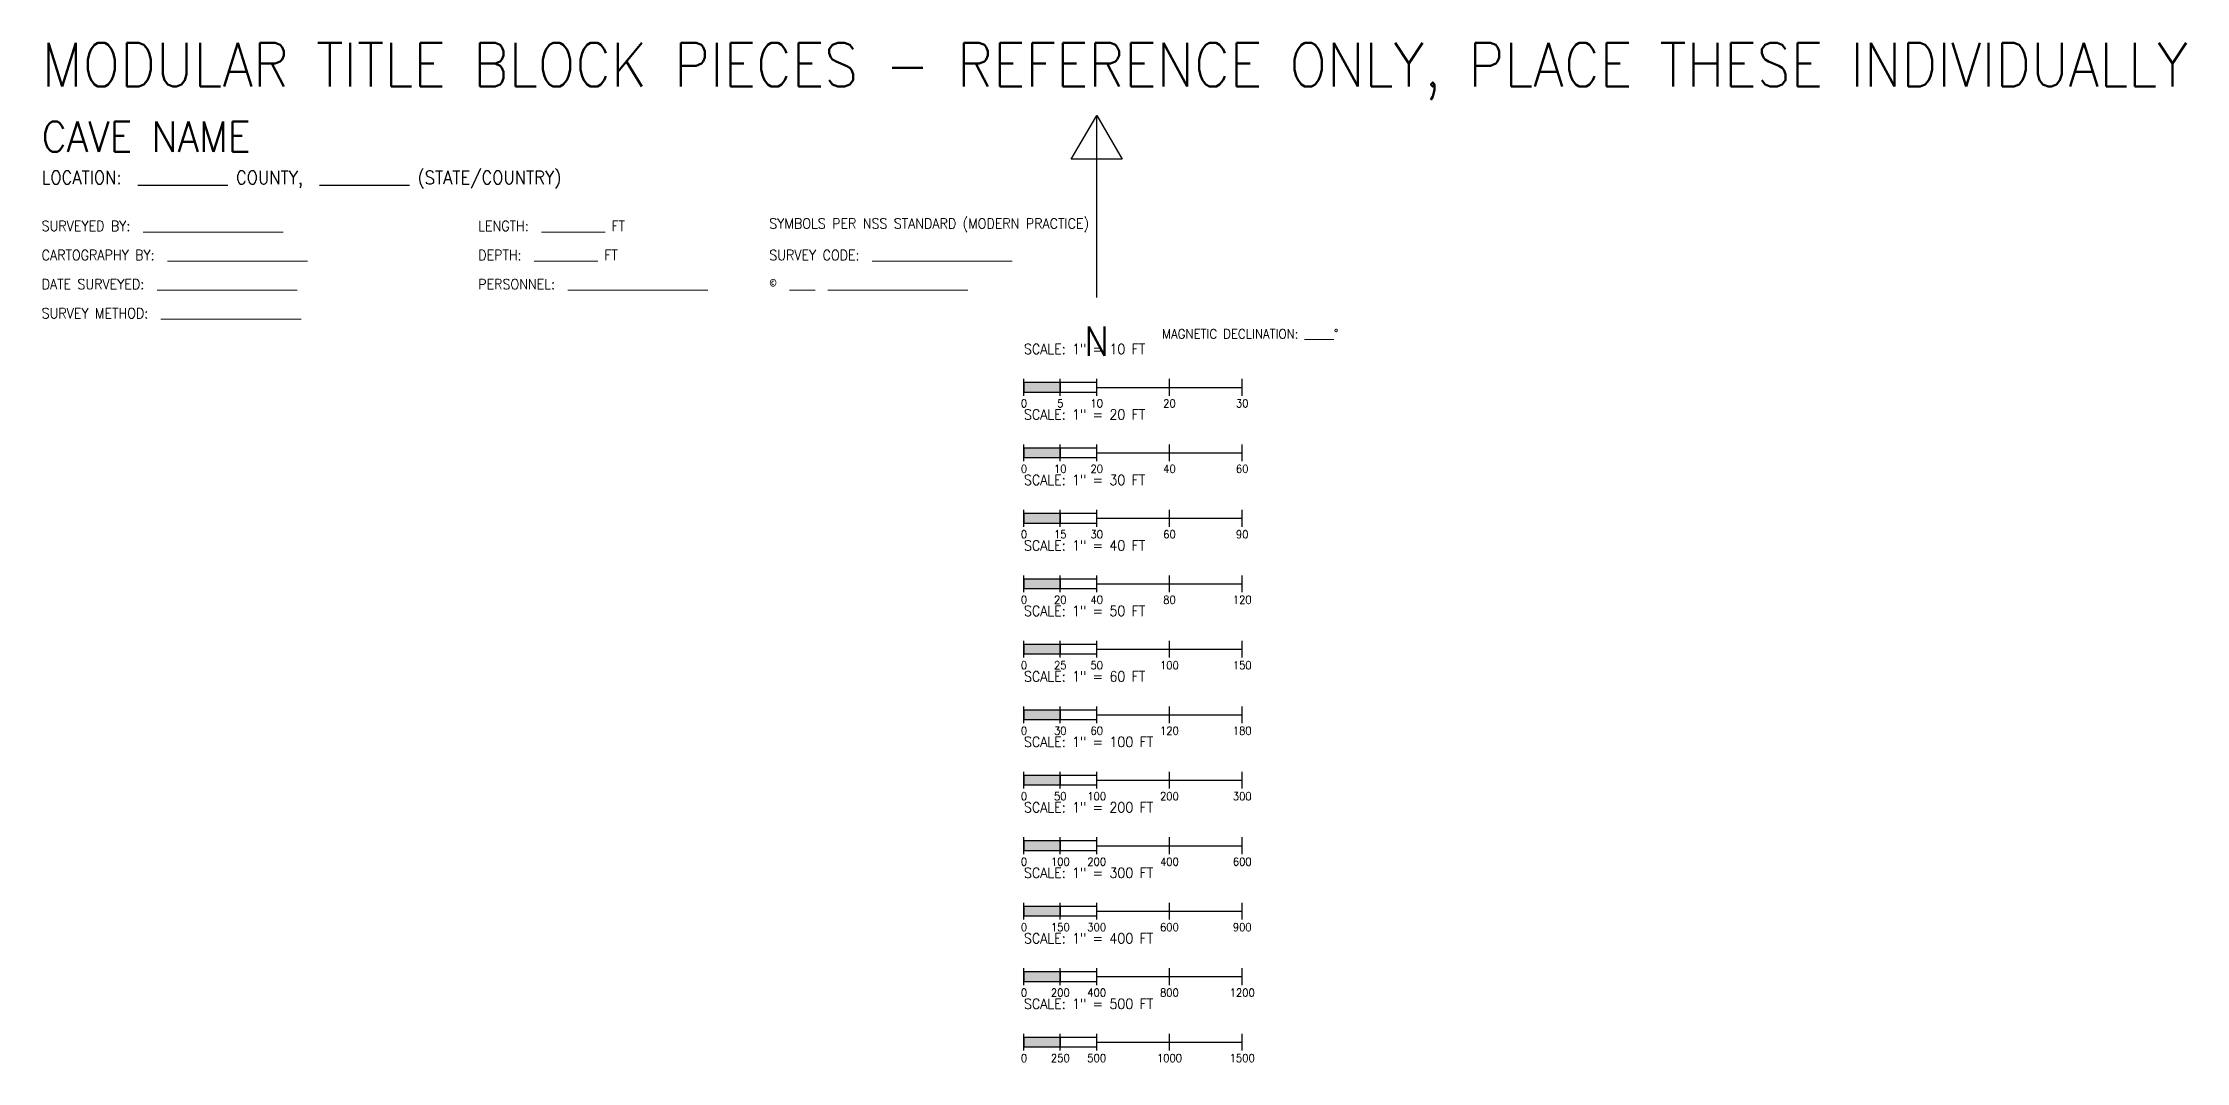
# Model space of a CAD drawing. Header units: feet. Extents: x -0.8 to 56, y -82.5 to 2.6.
# Drawn here: x 0.02 to 29.47, y -82.51 to -68.5 of the extents above; entities that cross this region are included whole.
import ezdxf
from ezdxf.enums import TextEntityAlignment as Align

# ---------------------------------------------------------------- set-up
doc = ezdxf.new("R2010")
doc.units = ezdxf.units.FT
for name, color, linetype, lineweight, true_color in [('LEGEND', 7, 'Continuous', 18, 0xffffff), ('NORTH-ARROW', 7, 'Continuous', 25, 0xffffff), ('SCALE-BAR', 7, 'Continuous', 25, 0xffffff), ('TITLE-BLOCK', 7, 'Continuous', 25, 0xffffff)]:
    doc.layers.add(name, color=color, linetype=linetype, lineweight=lineweight, true_color=true_color)
doc.styles.add('textstyle1', font='')
doc.styles.add('textstyle10', font='')
doc.styles.add('textstyle101', font='')
doc.styles.add('textstyle102', font='')
doc.styles.add('textstyle103', font='')
doc.styles.add('textstyle104', font='')
doc.styles.add('textstyle106', font='')
doc.styles.add('textstyle109', font='')
doc.styles.add('textstyle11', font='')
doc.styles.add('textstyle110', font='')
doc.styles.add('textstyle112', font='')
doc.styles.add('textstyle113', font='')
doc.styles.add('textstyle114', font='')
doc.styles.add('textstyle13', font='')
doc.styles.add('textstyle15', font='')
doc.styles.add('textstyle16', font='')
doc.styles.add('textstyle18', font='')
doc.styles.add('textstyle19', font='')
doc.styles.add('textstyle2', font='')
doc.styles.add('textstyle20', font='')
doc.styles.add('textstyle22', font='')
doc.styles.add('textstyle25', font='')
doc.styles.add('textstyle26', font='')
doc.styles.add('textstyle27', font='')
doc.styles.add('textstyle28', font='')
doc.styles.add('textstyle33', font='')
doc.styles.add('textstyle34', font='')
doc.styles.add('textstyle35', font='')
doc.styles.add('textstyle37', font='')
doc.styles.add('textstyle38', font='')
doc.styles.add('textstyle40', font='')
doc.styles.add('textstyle41', font='')
doc.styles.add('textstyle42', font='')
doc.styles.add('textstyle43', font='')
doc.styles.add('textstyle44', font='')
doc.styles.add('textstyle45', font='')
doc.styles.add('textstyle47', font='')
doc.styles.add('textstyle49', font='')
doc.styles.add('textstyle5', font='')
doc.styles.add('textstyle50', font='')
doc.styles.add('textstyle51', font='')
doc.styles.add('textstyle52', font='')
doc.styles.add('textstyle53', font='')
doc.styles.add('textstyle54', font='')
doc.styles.add('textstyle57', font='')
doc.styles.add('textstyle58', font='')
doc.styles.add('textstyle60', font='')
doc.styles.add('textstyle61', font='')
doc.styles.add('textstyle62', font='')
doc.styles.add('textstyle63', font='')
doc.styles.add('textstyle66', font='')
doc.styles.add('textstyle67', font='')
doc.styles.add('textstyle68', font='')
doc.styles.add('textstyle69', font='')
doc.styles.add('textstyle7', font='')
doc.styles.add('textstyle70', font='')
doc.styles.add('textstyle71', font='')
doc.styles.add('textstyle72', font='')
doc.styles.add('textstyle73', font='')
doc.styles.add('textstyle74', font='')
doc.styles.add('textstyle76', font='')
doc.styles.add('textstyle79', font='')
doc.styles.add('textstyle8', font='')
doc.styles.add('textstyle80', font='')
doc.styles.add('textstyle81', font='')
doc.styles.add('textstyle82', font='')
doc.styles.add('textstyle83', font='')
doc.styles.add('textstyle84', font='')
doc.styles.add('textstyle85', font='')
doc.styles.add('textstyle86', font='')
doc.styles.add('textstyle87', font='')
doc.styles.add('textstyle88', font='')
doc.styles.add('textstyle89', font='')
doc.styles.add('textstyle9', font='')
doc.styles.add('textstyle90', font='')
doc.styles.add('textstyle91', font='')
doc.styles.add('textstyle92', font='')
doc.styles.add('textstyle95', font='')
doc.styles.add('textstyle96', font='')
doc.styles.add('textstyle97', font='')
doc.styles.add('textstyle99', font='')
doc.styles.get('textstyle1').set_extended_font_data('Standard')
doc.styles.get('textstyle10').set_extended_font_data('Standard')
doc.styles.get('textstyle101').set_extended_font_data('Standard')
doc.styles.get('textstyle102').set_extended_font_data('Standard')
doc.styles.get('textstyle103').set_extended_font_data('Standard')
doc.styles.get('textstyle104').set_extended_font_data('Standard')
doc.styles.get('textstyle106').set_extended_font_data('Standard')
doc.styles.get('textstyle109').set_extended_font_data('Standard')
doc.styles.get('textstyle11').set_extended_font_data('Standard')
doc.styles.get('textstyle110').set_extended_font_data('Standard')
doc.styles.get('textstyle112').set_extended_font_data('Standard')
doc.styles.get('textstyle113').set_extended_font_data('Standard')
doc.styles.get('textstyle114').set_extended_font_data('Standard')
doc.styles.get('textstyle13').set_extended_font_data('Standard')
doc.styles.get('textstyle15').set_extended_font_data('Standard')
doc.styles.get('textstyle16').set_extended_font_data('Standard')
doc.styles.get('textstyle18').set_extended_font_data('Standard')
doc.styles.get('textstyle19').set_extended_font_data('Standard')
doc.styles.get('textstyle2').set_extended_font_data('Standard')
doc.styles.get('textstyle20').set_extended_font_data('Standard')
doc.styles.get('textstyle22').set_extended_font_data('Standard')
doc.styles.get('textstyle25').set_extended_font_data('Standard')
doc.styles.get('textstyle26').set_extended_font_data('Standard')
doc.styles.get('textstyle27').set_extended_font_data('Standard')
doc.styles.get('textstyle28').set_extended_font_data('Standard')
doc.styles.get('textstyle33').set_extended_font_data('Standard')
doc.styles.get('textstyle34').set_extended_font_data('Standard')
doc.styles.get('textstyle35').set_extended_font_data('Standard')
doc.styles.get('textstyle37').set_extended_font_data('Standard')
doc.styles.get('textstyle38').set_extended_font_data('Standard')
doc.styles.get('textstyle40').set_extended_font_data('Standard')
doc.styles.get('textstyle41').set_extended_font_data('Standard')
doc.styles.get('textstyle42').set_extended_font_data('Standard')
doc.styles.get('textstyle43').set_extended_font_data('Standard')
doc.styles.get('textstyle44').set_extended_font_data('Standard')
doc.styles.get('textstyle45').set_extended_font_data('Standard')
doc.styles.get('textstyle47').set_extended_font_data('Standard')
doc.styles.get('textstyle49').set_extended_font_data('Standard')
doc.styles.get('textstyle5').set_extended_font_data('Standard')
doc.styles.get('textstyle50').set_extended_font_data('Standard')
doc.styles.get('textstyle51').set_extended_font_data('Standard')
doc.styles.get('textstyle52').set_extended_font_data('Standard')
doc.styles.get('textstyle53').set_extended_font_data('Standard')
doc.styles.get('textstyle54').set_extended_font_data('Standard')
doc.styles.get('textstyle57').set_extended_font_data('Standard')
doc.styles.get('textstyle58').set_extended_font_data('Standard')
doc.styles.get('textstyle60').set_extended_font_data('Standard')
doc.styles.get('textstyle61').set_extended_font_data('Standard')
doc.styles.get('textstyle62').set_extended_font_data('Standard')
doc.styles.get('textstyle63').set_extended_font_data('Standard')
doc.styles.get('textstyle66').set_extended_font_data('Standard')
doc.styles.get('textstyle67').set_extended_font_data('Standard')
doc.styles.get('textstyle68').set_extended_font_data('Standard')
doc.styles.get('textstyle69').set_extended_font_data('Standard')
doc.styles.get('textstyle7').set_extended_font_data('Standard')
doc.styles.get('textstyle70').set_extended_font_data('Standard')
doc.styles.get('textstyle71').set_extended_font_data('Standard')
doc.styles.get('textstyle72').set_extended_font_data('Standard')
doc.styles.get('textstyle73').set_extended_font_data('Standard')
doc.styles.get('textstyle74').set_extended_font_data('Standard')
doc.styles.get('textstyle76').set_extended_font_data('Standard')
doc.styles.get('textstyle79').set_extended_font_data('Standard')
doc.styles.get('textstyle8').set_extended_font_data('Standard')
doc.styles.get('textstyle80').set_extended_font_data('Standard')
doc.styles.get('textstyle81').set_extended_font_data('Standard')
doc.styles.get('textstyle82').set_extended_font_data('Standard')
doc.styles.get('textstyle83').set_extended_font_data('Standard')
doc.styles.get('textstyle84').set_extended_font_data('Standard')
doc.styles.get('textstyle85').set_extended_font_data('Standard')
doc.styles.get('textstyle86').set_extended_font_data('Standard')
doc.styles.get('textstyle87').set_extended_font_data('Standard')
doc.styles.get('textstyle88').set_extended_font_data('Standard')
doc.styles.get('textstyle89').set_extended_font_data('Standard')
doc.styles.get('textstyle9').set_extended_font_data('Standard')
doc.styles.get('textstyle90').set_extended_font_data('Standard')
doc.styles.get('textstyle91').set_extended_font_data('Standard')
doc.styles.get('textstyle92').set_extended_font_data('Standard')
doc.styles.get('textstyle95').set_extended_font_data('Standard')
doc.styles.get('textstyle96').set_extended_font_data('Standard')
doc.styles.get('textstyle97').set_extended_font_data('Standard')
doc.styles.get('textstyle99').set_extended_font_data('Standard')

# ---------------------------------------------------------------- blocks, each defined once
blk = doc.blocks.new('SYM_NORTH_ARROW')
at = {"layer": 'NORTH-ARROW'}
blk.add_lwpolyline([(-0.35, 0.9), (0, 1.5), (0.35, 0.9)], close=True, dxfattribs=at)
blk.add_lwpolyline([(0, -1), (0, 1.5)], dxfattribs=at)
at = {"layer": 'NORTH-ARROW', "style": 'textstyle67'}
blk.add_text('N', height=0.4, dxfattribs=at).set_placement((0, -1.6), align=Align.MIDDLE_CENTER)
blk = doc.blocks.new('TB_NORTH_ARROW_DECL')
at = {"layer": 'NORTH-ARROW'}
blk.add_blockref('SYM_NORTH_ARROW', (0, 0), dxfattribs=at)
at = {"layer": 'NORTH-ARROW', "style": 'textstyle25'}
blk.add_text('MAGNETIC DECLINATION: _____°', height=0.13, dxfattribs=at).set_placement((0.9, -1.5), align=Align.MIDDLE_LEFT)
blk = doc.blocks.new('TB_BAR_SCALE_1IN10FT')
at = {"layer": 'SCALE-BAR', "true_color": 0xffffff}
h = blk.add_hatch(color=7, dxfattribs=at)
edge = h.paths.add_edge_path()
h.paths.add_polyline_path([(0, 0), (0.5, 0), (0.5, 0.13), (0, 0.13)])
at = {"layer": 'SCALE-BAR'}
for p, q in [((0, -0.05), (0, 0.18)), ((0.5, -0.05), (0.5, 0.18)), ((1, -0.05), (1, 0.18)), ((1, 0.065), (3, 0.065)), ((2, -0.05), (2, 0.18)), ((3, -0.05), (3, 0.18))]:
    blk.add_line(p, q, dxfattribs=at)
for points in [[(0, 0), (0.5, 0), (0.5, 0.13), (0, 0.13)], [(0.5, 0), (1, 0), (1, 0.13), (0.5, 0.13)]]:
    blk.add_lwpolyline(points, close=True, dxfattribs=at)
at = {"layer": 'SCALE-BAR', "style": 'textstyle10'}
blk.add_text('SCALE: 1" = 10 FT', height=0.14, dxfattribs=at).set_placement((0, 0.48), align=Align.BOTTOM_LEFT)
at = {"layer": 'SCALE-BAR'}
for s, style, p in [('0', 'textstyle7', (0, -0.1)), ('5', 'textstyle63', (0.5, -0.1)), ('10', 'textstyle101', (1, -0.1)), ('20', 'textstyle81', (2, -0.1)), ('30', 'textstyle62', (3, -0.1))]:
    blk.add_text(s, height=0.11, dxfattribs=dict(at, style=style)).set_placement(p, align=Align.TOP_CENTER)
blk = doc.blocks.new('TB_BAR_SCALE_1IN20FT')
at = {"layer": 'SCALE-BAR', "true_color": 0xffffff}
h = blk.add_hatch(color=7, dxfattribs=at)
edge = h.paths.add_edge_path()
h.paths.add_polyline_path([(0, 0), (0.5, 0), (0.5, 0.13), (0, 0.13)])
at = {"layer": 'SCALE-BAR'}
for p, q in [((0, -0.05), (0, 0.18)), ((0.5, -0.05), (0.5, 0.18)), ((1, -0.05), (1, 0.18)), ((1, 0.065), (3, 0.065)), ((2, -0.05), (2, 0.18)), ((3, -0.05), (3, 0.18))]:
    blk.add_line(p, q, dxfattribs=at)
for points in [[(0, 0), (0.5, 0), (0.5, 0.13), (0, 0.13)], [(0.5, 0), (1, 0), (1, 0.13), (0.5, 0.13)]]:
    blk.add_lwpolyline(points, close=True, dxfattribs=at)
at = {"layer": 'SCALE-BAR', "style": 'textstyle70'}
blk.add_text('SCALE: 1" = 20 FT', height=0.14, dxfattribs=at).set_placement((0, 0.48), align=Align.BOTTOM_LEFT)
at = {"layer": 'SCALE-BAR'}
for s, style, p in [('0', 'textstyle49', (0, -0.1)), ('10', 'textstyle38', (0.5, -0.1)), ('20', 'textstyle33', (1, -0.1)), ('40', 'textstyle43', (2, -0.1)), ('60', 'textstyle50', (3, -0.1))]:
    blk.add_text(s, height=0.11, dxfattribs=dict(at, style=style)).set_placement(p, align=Align.TOP_CENTER)
blk = doc.blocks.new('TB_BAR_SCALE_1IN30FT')
at = {"layer": 'SCALE-BAR', "true_color": 0xffffff}
h = blk.add_hatch(color=7, dxfattribs=at)
edge = h.paths.add_edge_path()
h.paths.add_polyline_path([(0, 0), (0.5, 0), (0.5, 0.13), (0, 0.13)])
at = {"layer": 'SCALE-BAR'}
for p, q in [((0, -0.05), (0, 0.18)), ((0.5, -0.05), (0.5, 0.18)), ((1, -0.05), (1, 0.18)), ((1, 0.065), (3, 0.065)), ((2, -0.05), (2, 0.18)), ((3, -0.05), (3, 0.18))]:
    blk.add_line(p, q, dxfattribs=at)
for points in [[(0, 0), (0.5, 0), (0.5, 0.13), (0, 0.13)], [(0.5, 0), (1, 0), (1, 0.13), (0.5, 0.13)]]:
    blk.add_lwpolyline(points, close=True, dxfattribs=at)
at = {"layer": 'SCALE-BAR', "style": 'textstyle79'}
blk.add_text('SCALE: 1" = 30 FT', height=0.14, dxfattribs=at).set_placement((0, 0.48), align=Align.BOTTOM_LEFT)
at = {"layer": 'SCALE-BAR'}
for s, style, p in [('0', 'textstyle96', (0, -0.1)), ('15', 'textstyle71', (0.5, -0.1)), ('30', 'textstyle41', (1, -0.1)), ('60', 'textstyle22', (2, -0.1)), ('90', 'textstyle11', (3, -0.1))]:
    blk.add_text(s, height=0.11, dxfattribs=dict(at, style=style)).set_placement(p, align=Align.TOP_CENTER)
blk = doc.blocks.new('TB_BAR_SCALE_1IN40FT')
at = {"layer": 'SCALE-BAR', "true_color": 0xffffff}
h = blk.add_hatch(color=7, dxfattribs=at)
edge = h.paths.add_edge_path()
h.paths.add_polyline_path([(0, 0), (0.5, 0), (0.5, 0.13), (0, 0.13)])
at = {"layer": 'SCALE-BAR'}
for p, q in [((0, -0.05), (0, 0.18)), ((0.5, -0.05), (0.5, 0.18)), ((1, -0.05), (1, 0.18)), ((1, 0.065), (3, 0.065)), ((2, -0.05), (2, 0.18)), ((3, -0.05), (3, 0.18))]:
    blk.add_line(p, q, dxfattribs=at)
for points in [[(0, 0), (0.5, 0), (0.5, 0.13), (0, 0.13)], [(0.5, 0), (1, 0), (1, 0.13), (0.5, 0.13)]]:
    blk.add_lwpolyline(points, close=True, dxfattribs=at)
at = {"layer": 'SCALE-BAR', "style": 'textstyle74'}
blk.add_text('SCALE: 1" = 40 FT', height=0.14, dxfattribs=at).set_placement((0, 0.48), align=Align.BOTTOM_LEFT)
at = {"layer": 'SCALE-BAR'}
for s, style, p in [('0', 'textstyle91', (0, -0.1)), ('20', 'textstyle52', (0.5, -0.1)), ('40', 'textstyle84', (1, -0.1)), ('80', 'textstyle114', (2, -0.1)), ('120', 'textstyle54', (3, -0.1))]:
    blk.add_text(s, height=0.11, dxfattribs=dict(at, style=style)).set_placement(p, align=Align.TOP_CENTER)
blk = doc.blocks.new('TB_BAR_SCALE_1IN50FT')
at = {"layer": 'SCALE-BAR', "true_color": 0xffffff}
h = blk.add_hatch(color=7, dxfattribs=at)
edge = h.paths.add_edge_path()
h.paths.add_polyline_path([(0, 0), (0.5, 0), (0.5, 0.13), (0, 0.13)])
at = {"layer": 'SCALE-BAR'}
for p, q in [((0, -0.05), (0, 0.18)), ((0.5, -0.05), (0.5, 0.18)), ((1, -0.05), (1, 0.18)), ((1, 0.065), (3, 0.065)), ((2, -0.05), (2, 0.18)), ((3, -0.05), (3, 0.18))]:
    blk.add_line(p, q, dxfattribs=at)
for points in [[(0, 0), (0.5, 0), (0.5, 0.13), (0, 0.13)], [(0.5, 0), (1, 0), (1, 0.13), (0.5, 0.13)]]:
    blk.add_lwpolyline(points, close=True, dxfattribs=at)
at = {"layer": 'SCALE-BAR', "style": 'textstyle26'}
blk.add_text('SCALE: 1" = 50 FT', height=0.14, dxfattribs=at).set_placement((0, 0.48), align=Align.BOTTOM_LEFT)
at = {"layer": 'SCALE-BAR'}
for s, style, p in [('0', 'textstyle53', (0, -0.1)), ('25', 'textstyle51', (0.5, -0.1)), ('50', 'textstyle34', (1, -0.1)), ('100', 'textstyle68', (2, -0.1)), ('150', 'textstyle110', (3, -0.1))]:
    blk.add_text(s, height=0.11, dxfattribs=dict(at, style=style)).set_placement(p, align=Align.TOP_CENTER)
blk = doc.blocks.new('TB_BAR_SCALE_1IN60FT')
at = {"layer": 'SCALE-BAR', "true_color": 0xffffff}
h = blk.add_hatch(color=7, dxfattribs=at)
edge = h.paths.add_edge_path()
h.paths.add_polyline_path([(0, 0), (0.5, 0), (0.5, 0.13), (0, 0.13)])
at = {"layer": 'SCALE-BAR'}
for p, q in [((0, -0.05), (0, 0.18)), ((0.5, -0.05), (0.5, 0.18)), ((1, -0.05), (1, 0.18)), ((1, 0.065), (3, 0.065)), ((2, -0.05), (2, 0.18)), ((3, -0.05), (3, 0.18))]:
    blk.add_line(p, q, dxfattribs=at)
for points in [[(0, 0), (0.5, 0), (0.5, 0.13), (0, 0.13)], [(0.5, 0), (1, 0), (1, 0.13), (0.5, 0.13)]]:
    blk.add_lwpolyline(points, close=True, dxfattribs=at)
at = {"layer": 'SCALE-BAR', "style": 'textstyle80'}
blk.add_text('SCALE: 1" = 60 FT', height=0.14, dxfattribs=at).set_placement((0, 0.48), align=Align.BOTTOM_LEFT)
at = {"layer": 'SCALE-BAR'}
for s, style, p in [('0', 'textstyle69', (0, -0.1)), ('30', 'textstyle76', (0.5, -0.1)), ('60', 'textstyle47', (1, -0.1)), ('120', 'textstyle92', (2, -0.1)), ('180', 'textstyle87', (3, -0.1))]:
    blk.add_text(s, height=0.11, dxfattribs=dict(at, style=style)).set_placement(p, align=Align.TOP_CENTER)
blk = doc.blocks.new('TB_BAR_SCALE_1IN100FT')
at = {"layer": 'SCALE-BAR', "true_color": 0xffffff}
h = blk.add_hatch(color=7, dxfattribs=at)
edge = h.paths.add_edge_path()
h.paths.add_polyline_path([(0, 0), (0.5, 0), (0.5, 0.13), (0, 0.13)])
at = {"layer": 'SCALE-BAR'}
for p, q in [((0, -0.05), (0, 0.18)), ((0.5, -0.05), (0.5, 0.18)), ((1, -0.05), (1, 0.18)), ((1, 0.065), (3, 0.065)), ((2, -0.05), (2, 0.18)), ((3, -0.05), (3, 0.18))]:
    blk.add_line(p, q, dxfattribs=at)
for points in [[(0, 0), (0.5, 0), (0.5, 0.13), (0, 0.13)], [(0.5, 0), (1, 0), (1, 0.13), (0.5, 0.13)]]:
    blk.add_lwpolyline(points, close=True, dxfattribs=at)
at = {"layer": 'SCALE-BAR', "style": 'textstyle89'}
blk.add_text('SCALE: 1" = 100 FT', height=0.14, dxfattribs=at).set_placement((0, 0.48), align=Align.BOTTOM_LEFT)
at = {"layer": 'SCALE-BAR'}
for s, style, p in [('0', 'textstyle103', (0, -0.1)), ('50', 'textstyle57', (0.5, -0.1)), ('100', 'textstyle15', (1, -0.1)), ('200', 'textstyle113', (2, -0.1)), ('300', 'textstyle5', (3, -0.1))]:
    blk.add_text(s, height=0.11, dxfattribs=dict(at, style=style)).set_placement(p, align=Align.TOP_CENTER)
blk = doc.blocks.new('TB_BAR_SCALE_1IN200FT')
at = {"layer": 'SCALE-BAR', "true_color": 0xffffff}
h = blk.add_hatch(color=7, dxfattribs=at)
edge = h.paths.add_edge_path()
h.paths.add_polyline_path([(0, 0), (0.5, 0), (0.5, 0.13), (0, 0.13)])
at = {"layer": 'SCALE-BAR'}
for p, q in [((0, -0.05), (0, 0.18)), ((0.5, -0.05), (0.5, 0.18)), ((1, -0.05), (1, 0.18)), ((1, 0.065), (3, 0.065)), ((2, -0.05), (2, 0.18)), ((3, -0.05), (3, 0.18))]:
    blk.add_line(p, q, dxfattribs=at)
for points in [[(0, 0), (0.5, 0), (0.5, 0.13), (0, 0.13)], [(0.5, 0), (1, 0), (1, 0.13), (0.5, 0.13)]]:
    blk.add_lwpolyline(points, close=True, dxfattribs=at)
at = {"layer": 'SCALE-BAR', "style": 'textstyle106'}
blk.add_text('SCALE: 1" = 200 FT', height=0.14, dxfattribs=at).set_placement((0, 0.48), align=Align.BOTTOM_LEFT)
at = {"layer": 'SCALE-BAR'}
for s, style, p in [('0', 'textstyle1', (0, -0.1)), ('100', 'textstyle58', (0.5, -0.1)), ('200', 'textstyle2', (1, -0.1)), ('400', 'textstyle18', (2, -0.1)), ('600', 'textstyle60', (3, -0.1))]:
    blk.add_text(s, height=0.11, dxfattribs=dict(at, style=style)).set_placement(p, align=Align.TOP_CENTER)
blk = doc.blocks.new('TB_BAR_SCALE_1IN300FT')
at = {"layer": 'SCALE-BAR', "true_color": 0xffffff}
h = blk.add_hatch(color=7, dxfattribs=at)
edge = h.paths.add_edge_path()
h.paths.add_polyline_path([(0, 0), (0.5, 0), (0.5, 0.13), (0, 0.13)])
at = {"layer": 'SCALE-BAR'}
for p, q in [((0, -0.05), (0, 0.18)), ((0.5, -0.05), (0.5, 0.18)), ((1, -0.05), (1, 0.18)), ((1, 0.065), (3, 0.065)), ((2, -0.05), (2, 0.18)), ((3, -0.05), (3, 0.18))]:
    blk.add_line(p, q, dxfattribs=at)
for points in [[(0, 0), (0.5, 0), (0.5, 0.13), (0, 0.13)], [(0.5, 0), (1, 0), (1, 0.13), (0.5, 0.13)]]:
    blk.add_lwpolyline(points, close=True, dxfattribs=at)
at = {"layer": 'SCALE-BAR', "style": 'textstyle37'}
blk.add_text('SCALE: 1" = 300 FT', height=0.14, dxfattribs=at).set_placement((0, 0.48), align=Align.BOTTOM_LEFT)
at = {"layer": 'SCALE-BAR'}
for s, style, p in [('0', 'textstyle99', (0, -0.1)), ('150', 'textstyle40', (0.5, -0.1)), ('300', 'textstyle16', (1, -0.1)), ('600', 'textstyle8', (2, -0.1)), ('900', 'textstyle20', (3, -0.1))]:
    blk.add_text(s, height=0.11, dxfattribs=dict(at, style=style)).set_placement(p, align=Align.TOP_CENTER)
blk = doc.blocks.new('TB_BAR_SCALE_1IN400FT')
at = {"layer": 'SCALE-BAR', "true_color": 0xffffff}
h = blk.add_hatch(color=7, dxfattribs=at)
edge = h.paths.add_edge_path()
h.paths.add_polyline_path([(0, 0), (0.5, 0), (0.5, 0.13), (0, 0.13)])
at = {"layer": 'SCALE-BAR'}
for p, q in [((0, -0.05), (0, 0.18)), ((0.5, -0.05), (0.5, 0.18)), ((1, -0.05), (1, 0.18)), ((1, 0.065), (3, 0.065)), ((2, -0.05), (2, 0.18)), ((3, -0.05), (3, 0.18))]:
    blk.add_line(p, q, dxfattribs=at)
for points in [[(0, 0), (0.5, 0), (0.5, 0.13), (0, 0.13)], [(0.5, 0), (1, 0), (1, 0.13), (0.5, 0.13)]]:
    blk.add_lwpolyline(points, close=True, dxfattribs=at)
at = {"layer": 'SCALE-BAR', "style": 'textstyle104'}
blk.add_text('SCALE: 1" = 400 FT', height=0.14, dxfattribs=at).set_placement((0, 0.48), align=Align.BOTTOM_LEFT)
at = {"layer": 'SCALE-BAR'}
for s, style, p in [('0', 'textstyle88', (0, -0.1)), ('200', 'textstyle27', (0.5, -0.1)), ('400', 'textstyle83', (1, -0.1)), ('800', 'textstyle73', (2, -0.1)), ('1200', 'textstyle45', (3, -0.1))]:
    blk.add_text(s, height=0.11, dxfattribs=dict(at, style=style)).set_placement(p, align=Align.TOP_CENTER)
blk = doc.blocks.new('TB_BAR_SCALE_1IN500FT')
at = {"layer": 'SCALE-BAR', "true_color": 0xffffff}
h = blk.add_hatch(color=7, dxfattribs=at)
edge = h.paths.add_edge_path()
h.paths.add_polyline_path([(0, 0), (0.5, 0), (0.5, 0.13), (0, 0.13)])
at = {"layer": 'SCALE-BAR'}
for p, q in [((0, -0.05), (0, 0.18)), ((0.5, -0.05), (0.5, 0.18)), ((1, -0.05), (1, 0.18)), ((1, 0.065), (3, 0.065)), ((2, -0.05), (2, 0.18)), ((3, -0.05), (3, 0.18))]:
    blk.add_line(p, q, dxfattribs=at)
for points in [[(0, 0), (0.5, 0), (0.5, 0.13), (0, 0.13)], [(0.5, 0), (1, 0), (1, 0.13), (0.5, 0.13)]]:
    blk.add_lwpolyline(points, close=True, dxfattribs=at)
at = {"layer": 'SCALE-BAR', "style": 'textstyle42'}
blk.add_text('SCALE: 1" = 500 FT', height=0.14, dxfattribs=at).set_placement((0, 0.48), align=Align.BOTTOM_LEFT)
at = {"layer": 'SCALE-BAR'}
for s, style, p in [('0', 'textstyle28', (0, -0.1)), ('250', 'textstyle97', (0.5, -0.1)), ('500', 'textstyle82', (1, -0.1)), ('1000', 'textstyle102', (2, -0.1)), ('1500', 'textstyle72', (3, -0.1))]:
    blk.add_text(s, height=0.11, dxfattribs=dict(at, style=style)).set_placement(p, align=Align.TOP_CENTER)

msp = doc.modelspace()

# ---------------------------------------------------------------- block references
at = {"layer": 'TITLE-BLOCK'}
for name, p in [('TB_NORTH_ARROW_DECL', (14.5, -71)), ('TB_BAR_SCALE_1IN10FT', (13.5, -73.3)), ('TB_BAR_SCALE_1IN20FT', (13.5, -74.2)), ('TB_BAR_SCALE_1IN30FT', (13.5, -75.1)), ('TB_BAR_SCALE_1IN40FT', (13.5, -76)), ('TB_BAR_SCALE_1IN50FT', (13.5, -76.9)), ('TB_BAR_SCALE_1IN60FT', (13.5, -77.8)), ('TB_BAR_SCALE_1IN100FT', (13.5, -78.7)), ('TB_BAR_SCALE_1IN200FT', (13.5, -79.6)), ('TB_BAR_SCALE_1IN300FT', (13.5, -80.5)), ('TB_BAR_SCALE_1IN400FT', (13.5, -81.4)), ('TB_BAR_SCALE_1IN500FT', (13.5, -82.3))]:
    msp.add_blockref(name, p, dxfattribs=at)

# ---------------------------------------------------------------- texts
at = {"layer": 'LEGEND', "style": 'textstyle61'}
msp.add_text('MODULAR TITLE BLOCK PIECES - REFERENCE ONLY, PLACE THESE INDIVIDUALLY', height=0.6, dxfattribs=at).set_placement((0, -68.8), align=Align.MIDDLE_LEFT)
at = {"layer": 'TITLE-BLOCK', "attachment_point": 7}
for s, insert, char_height, style in [('CAVE NAME', (0, -70), 0.42, 'textstyle44'), ('LOCATION:  ___________ COUNTY,  ___________ (STATE/COUNTRY)', (0, -70.5), 0.18, 'textstyle95'), ('SURVEYED BY:  ______________________', (0, -71.1), 0.14, 'textstyle19'), ('LENGTH:  __________ FT', (6, -71.1), 0.14, 'textstyle109'), ('SYMBOLS PER NSS STANDARD (MODERN PRACTICE)', (10, -71.1), 0.14, 'textstyle9'), ('CARTOGRAPHY BY:  ______________________', (0, -71.5), 0.14, 'textstyle112'), ('DEPTH:  __________ FT', (6, -71.5), 0.14, 'textstyle13'), ('SURVEY CODE:  ______________________', (10, -71.5), 0.14, 'textstyle66'), ('DATE SURVEYED:  ______________________', (0, -71.9), 0.14, 'textstyle90'), ('PERSONNEL:  ______________________', (6, -71.9), 0.14, 'textstyle86'), ('©  ____  ______________________', (10, -71.9), 0.14, 'textstyle35'), ('SURVEY METHOD:  ______________________', (0, -72.3), 0.14, 'textstyle85')]:
    msp.add_mtext(s, dxfattribs=dict(at, insert=insert, char_height=char_height, style=style))

doc.saveas('drawing.dxf')
